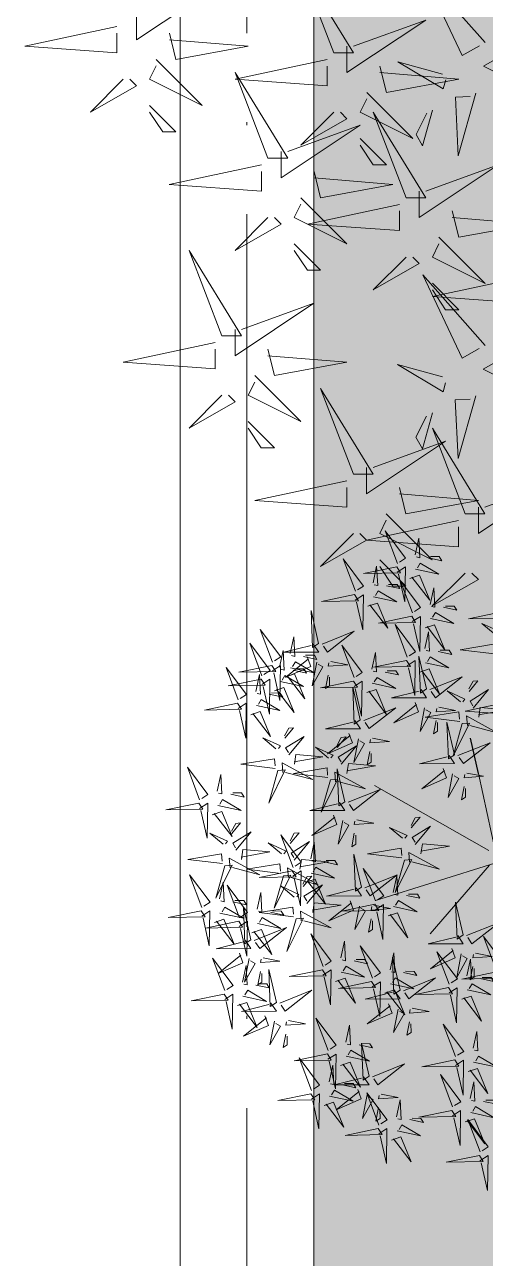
# Model space of a CAD drawing. Header units: millimetres. Extents: x 56222 to 120458, y -162468 to -121287.
# Drawn here: x 114711.96 to 114727.46, y -158162.15 to -158120.6 of the extents above; entities that cross this region are included whole.
import ezdxf

# ---------------------------------------------------------------- set-up
doc = ezdxf.new("R2010")
doc.units = ezdxf.units.MM
doc.header["$MEASUREMENT"] = 0
doc.linetypes.add('ACAD_ISO04W100', pattern=[30, 24, -3, 0, -3])
doc.layers.add('GARDEN', color=7, linetype='Continuous')
for name, color, linetype, lineweight in [('GROUND FLOOR', 7, 'Continuous', 9), ('L-shrub', 63, 'Continuous', 5), ('X_GARDEN ( HATCH )', 251, 'Continuous', 9)]:
    doc.layers.add(name, color=color, linetype=linetype, lineweight=lineweight)

# ---------------------------------------------------------------- blocks, each defined once
blk = doc.blocks.new('bamboo')
at = {"color": 32}
blk.add_line((390, 162.3), (546.4, 218.1), dxfattribs=at)
at = {"layer": 'L-shrub', "color": 32}
for p, q in [((43.5, 73), (278.2, 631.2)), ((-12.4, 39.5), (-247.1, 564.2)), ((-23.6, 61.9), (-370, 296.3)), ((32.3, 39.5), (390, 162.3))]:
    blk.add_line(p, q, dxfattribs=at)
at = {"layer": 'L-shrub'}
for points in [[(103.7, 1424.7), (54.4, 1572.3), (77.9, 1403.4), (103.7, 1424.7)], [(-387.8, 1356.5), (-437.1, 1504.1), (-413.6, 1335.2), (-387.8, 1356.5)], [(119.4, 1423.2), (261.4, 1496.7), (147.9, 1388.7), (126.6, 1414.5)], [(-372, 1355), (-230.1, 1428.5), (-343.6, 1320.5), (-364.9, 1346.4)], [(-160.7, 1284.9), (-160, 1444.8), (-116.9, 1294.1), (-149.7, 1287.2)], [(581.6, 1302), (532.2, 1449.6), (555.7, 1280.7), (581.6, 1302)], [(79.4, 1419.1), (107.8, 1384.6), (-52.4, 1368.4), (70.8, 1412)], [(597.3, 1300.4), (739.2, 1374), (625.7, 1265.9), (604.4, 1291.8)], [(-412.1, 1350.9), (-383.7, 1316.4), (-543.9, 1300.2), (-420.7, 1343.8)], [(-415.1, 1179.2), (-464.4, 1326.8), (-440.9, 1157.9), (-415.1, 1179.2)], [(-70.9, 1292.4), (-27.7, 1358.5), (-55.4, 1272.9), (-68.6, 1281.5)], [(57.7, 1357.7), (77.5, 1316.1), (-31.5, 1255.3), (64.8, 1349.1)], [(103.3, 1337.4), (92.8, 1227.4), (133.3, 1318.7), (110.4, 1328.8)], [(167.7, 1347.1), (246.3, 1339.5), (157.6, 1324.2), (159.1, 1340)], [(704.4, 1206.5), (655.1, 1354.1), (678.6, 1185.2), (704.4, 1206.5)], [(772.7, 1165.6), (723.3, 1313.2), (746.9, 1144.3), (772.7, 1165.6)], [(-740.7, 1205), (-598.8, 1278.5), (-712.2, 1170.5), (-733.6, 1196.4)], [(-500.1, 1137.3), (-534, 1108.2), (-553.5, 1268), (-507.4, 1145.8)], [(-433.8, 1289.5), (-414, 1248), (-523, 1187.1), (-426.7, 1280.9)], [(-399.4, 1177.7), (-257.4, 1251.3), (-370.9, 1143.2), (-392.2, 1169.1)], [(-388.2, 1269.3), (-398.7, 1159.2), (-358.2, 1250.5), (-381.1, 1260.6)], [(-323.8, 1278.9), (-245.2, 1271.3), (-333.9, 1256.1), (-332.4, 1271.8)], [(-169.3, 1271.7), (-323, 1296.4), (-162.4, 1238.9), (-169.3, 1271.7)], [(-175.7, 1247.6), (-131.9, 1256.8), (-191.9, 1107.3), (-173.4, 1236.6)], [(-18, 1257.9), (35, 1223.4), (30.4, 1245.3), (-7, 1260.2)], [(161.7, 1284.2), (155.7, 1221.3), (172.9, 1235.5), (168.8, 1275.6)], [(303.5, 1094), (304.2, 1253.9), (347.3, 1103.2), (314.4, 1096.3)], [(557.2, 1296.4), (585.7, 1261.9), (425.4, 1245.7), (548.6, 1289.3)], [(720.2, 1205), (862.1, 1278.5), (748.6, 1170.5), (727.3, 1196.4)], [(-561.9, 1157.8), (-603.1, 1137.1), (-666.2, 1244.8), (-570.4, 1150.5)], [(-329.8, 1216), (-335.8, 1153.1), (-318.6, 1167.3), (-322.7, 1207.4)], [(-131.4, 1199.8), (-85.3, 1198.1), (-81.9, 1073.4), (-120.4, 1202.1)], [(-92.2, 1230.9), (0.4, 1170.5), (-61.7, 1248.7), (-81.3, 1233.2)], [(535.5, 1235), (555.3, 1193.4), (446.4, 1132.5), (542.6, 1226.4)], [(680.1, 1200.9), (708.6, 1166.4), (548.3, 1150.2), (671.5, 1193.8)], [(581.2, 1214.7), (570.7, 1104.6), (611.1, 1195.9), (588.3, 1206.1)], [(645.6, 1224.3), (724.2, 1216.7), (635.4, 1201.5), (637, 1217.2)], [(788.4, 1164.1), (930.3, 1237.6), (816.9, 1129.6), (795.5, 1155.5)], [(-802.5, 1139.6), (-782.6, 1098), (-891.6, 1037.1), (-795.3, 1130.9)], [(-439.4, 1173.7), (-411, 1139.2), (-571.2, 1122.9), (-448, 1166.6)], [(-494, 1113.1), (-347.5, 1165.5), (-515.9, 1138.5), (-494, 1113.1)], [(-174.3, 1012.2), (-173.7, 1172.1), (-130.6, 1021.4), (-163.4, 1014.5)], [(393.3, 1101.5), (436.5, 1167.6), (408.8, 1082), (395.6, 1090.6)], [(658.4, 1139.6), (678.2, 1098), (569.2, 1037.1), (665.5, 1130.9)], [(748.4, 1160), (776.8, 1125.5), (616.6, 1109.3), (739.8, 1152.9)], [(639.6, 1161.5), (633.5, 1098.6), (650.8, 1112.8), (646.7, 1152.8)], [(-773.2, 987.3), (-807.1, 958.2), (-826.6, 1118), (-780.4, 995.8)], [(-756.8, 1119.3), (-767.3, 1009.2), (-726.8, 1100.5), (-749.7, 1110.6)], [(-692.4, 1128.9), (-613.8, 1121.3), (-702.5, 1106.1), (-701, 1121.8)], [(-581.3, 1111.7), (-691.5, 1120), (-599.4, 1081.4), (-589.8, 1104.4)], [(-461.1, 1112.3), (-441.3, 1070.7), (-550.3, 1009.8), (-454, 1103.7)], [(-495.2, 1097.3), (-418.8, 957), (-529.1, 1068.2), (-503.7, 1090.1)], [(-415.5, 1092), (-426, 981.9), (-385.5, 1073.2), (-408.4, 1083.4)], [(-365.5, 930.4), (-364.8, 1090.2), (-321.7, 939.6), (-354.5, 932.7)], [(-351.1, 1101.6), (-272.5, 1094), (-361.2, 1078.8), (-359.7, 1094.5)], [(-155.7, 961.1), (-205, 1108.7), (-181.5, 939.8), (-155.7, 961.1)], [(-84.5, 1019.7), (-41.3, 1085.8), (-69, 1000.1), (-82.2, 1008.8)], [(294.9, 1080.8), (141.2, 1105.5), (301.8, 1048), (294.9, 1080.8)], [(726.6, 1098.6), (746.5, 1057), (637.5, 996.2), (733.8, 1090)], [(704, 1119.3), (693.5, 1009.2), (734, 1100.5), (711.2, 1110.6)], [(830.7, 1007.8), (789.5, 987.1), (726.4, 1094.8), (822.2, 1000.5)], [(768.4, 1128.9), (847.1, 1121.3), (758.3, 1106.1), (759.8, 1121.8)], [(836.7, 1088), (915.3, 1080.4), (826.6, 1065.2), (828.1, 1080.9)], [(892.5, 987.3), (858.6, 958.2), (839.1, 1118), (885.2, 995.8)], [(-698.4, 1066), (-704.4, 1003.1), (-687.2, 1017.3), (-691.3, 1057.4)], [(-633.3, 1052.3), (-696.3, 1057), (-681.8, 1040.1), (-641.8, 1045)], [(-570.3, 1047.5), (-576.3, 968.8), (-593.4, 1057.2), (-577.6, 1056)], [(-357.1, 1038.7), (-363.1, 975.8), (-345.9, 990), (-350, 1030.1)], [(-183, 999), (-336.7, 1023.7), (-176.1, 966.2), (-183, 999)], [(-140, 959.5), (2, 1033.1), (-111.5, 925), (-132.8, 950.9)], [(288.5, 1056.7), (332.3, 1065.9), (272.3, 916.4), (290.8, 1045.7)], [(372, 1040), (464.6, 979.6), (402.5, 1057.8), (382.9, 1042.3)], [(446.2, 1067), (499.2, 1032.5), (494.6, 1054.4), (457.2, 1069.3)], [(762.4, 1066), (756.4, 1003.1), (773.6, 1017.3), (769.5, 1057.4)], [(772.3, 1078.4), (761.8, 968.3), (802.3, 1059.6), (779.4, 1069.7)], [(830.7, 1025.1), (824.7, 962.2), (841.9, 976.4), (837.8, 1016.5)], [(-854.3, 961.7), (-964.6, 970), (-872.5, 931.4), (-862.8, 954.4)], [(-275.7, 937.9), (-232.5, 1004), (-260.1, 918.3), (-273.4, 927)], [(-189.3, 974.8), (-145.6, 984), (-205.5, 834.6), (-187, 963.9)], [(-105.9, 958.2), (-13.2, 897.8), (-75.4, 976), (-94.9, 960.5)], [(-31.6, 985.2), (21.3, 950.7), (16.7, 972.5), (-20.7, 987.5)], [(289.9, 848.6), (290.5, 1008.4), (333.6, 857.8), (300.8, 850.9)], [(332.8, 1008.9), (378.9, 1007.2), (382.3, 882.5), (343.8, 1011.2)], [(811.3, 961.7), (701, 970), (793.1, 931.4), (802.8, 954.4)], [(898.5, 963.1), (1045.1, 1015.5), (876.7, 988.5), (898.5, 963.1)], [(1141.3, 824.7), (1092, 972.3), (1115.5, 803.4), (1141.3, 824.7)], [(-768.3, 947.3), (-691.9, 807), (-802.2, 918.2), (-776.8, 940.1)], [(-592.6, 770.2), (-641.9, 917.8), (-618.4, 748.9), (-592.6, 770.2)], [(-374.1, 917.2), (-527.8, 941.9), (-367.2, 884.4), (-374.1, 917.2)], [(-180, 955.5), (-151.6, 921), (-311.8, 904.8), (-188.6, 948.4)], [(-145, 927.1), (-99, 925.4), (-95.6, 800.6), (-134.1, 929.4)], [(182.5, 782.8), (148.6, 753.6), (129.1, 913.5), (175.2, 791.2)], [(379.6, 856.1), (422.9, 922.2), (395.2, 836.5), (381.9, 845.1)], [(745.4, 783.8), (696, 931.4), (719.6, 762.5), (745.4, 783.8)], [(897.3, 947.3), (973.8, 807), (863.4, 918.2), (888.9, 940.1)], [(-843.4, 897.5), (-849.4, 818.8), (-866.4, 907.2), (-850.7, 906)], [(-380.5, 893), (-336.7, 902.2), (-396.6, 752.7), (-378.2, 882.1)], [(-297, 876.4), (-204.4, 816), (-266.5, 894.2), (-286.1, 878.7)], [(-201.7, 894.1), (-181.9, 852.5), (-290.9, 791.6), (-194.6, 885.5)], [(-222.7, 903.4), (-169.8, 868.9), (-174.4, 890.7), (-211.8, 905.7)], [(-156.1, 873.8), (-166.6, 763.7), (-126.1, 855), (-149, 865.2)], [(-91.7, 883.5), (-13.1, 875.8), (-101.8, 860.6), (-100.3, 876.4)], [(120.7, 803.3), (79.5, 782.6), (16.5, 890.3), (112.2, 796)], [(281.2, 835.4), (127.5, 860.1), (288.1, 802.6), (281.2, 835.4)], [(503, 776), (461.8, 755.3), (398.7, 863), (494.5, 768.7)], [(564.8, 755.5), (530.9, 726.4), (511.4, 886.2), (557.5, 764)], [(759.2, 902.3), (696.2, 907), (710.8, 890.1), (750.8, 895)], [(761.1, 782.3), (903, 855.8), (789.6, 747.8), (768.2, 773.7)], [(822.2, 897.5), (816.2, 818.8), (799.2, 907.2), (815, 906)], [(1157.1, 823.2), (1299, 896.7), (1185.5, 788.7), (1164.2, 814.6)], [(-576.8, 768.6), (-434.9, 842.2), (-548.4, 734.1), (-569.7, 760)], [(-336.2, 845.3), (-290.1, 843.6), (-286.7, 718.8), (-325.2, 847.6)], [(-97.7, 820.6), (-103.7, 757.7), (-86.5, 771.9), (-90.6, 811.9)], [(188.6, 758.6), (335.2, 810.9), (166.8, 784), (188.6, 758.6)], [(274.9, 811.2), (318.6, 820.4), (258.7, 670.9), (277.2, 800.3)], [(358.3, 794.5), (451, 734.2), (388.8, 812.4), (369.3, 796.8)], [(432.6, 821.6), (485.5, 787.1), (480.9, 808.9), (443.5, 823.9)], [(1117, 819.1), (1145.4, 784.6), (985.2, 768.4), (1108.4, 812)], [(-959.1, 700.5), (-817.2, 774), (-930.7, 666), (-952, 691.8)], [(-616.9, 764.6), (-588.5, 730.1), (-748.7, 713.9), (-625.5, 757.5)], [(-261.6, 680.5), (-302.7, 659.9), (-365.8, 767.6), (-270, 673.2)], [(-199.8, 660.1), (-233.7, 630.9), (-253.2, 790.8), (-207, 668.5)], [(101.4, 757.2), (-8.9, 765.5), (83.2, 726.9), (92.9, 749.9)], [(187.4, 742.8), (263.8, 602.4), (153.5, 713.7), (178.9, 735.5)], [(319.2, 763.5), (365.2, 761.8), (368.6, 637), (330.1, 765.8)], [(570.9, 731.3), (717.4, 783.7), (549, 756.7), (570.9, 731.3)], [(721.1, 778.2), (749.5, 743.7), (589.3, 727.5), (712.5, 771.1)], [(1095.3, 757.7), (1115.1, 716.2), (1006.1, 655.3), (1102.4, 749.1)], [(1205.3, 747.1), (1283.9, 739.5), (1195.2, 724.3), (1196.7, 740)], [(1291.5, 647.4), (1242.1, 795), (1265.7, 626.1), (1291.5, 647.4)], [(-638.6, 703.2), (-618.8, 661.6), (-727.8, 600.7), (-631.5, 694.6)], [(-593, 682.9), (-603.5, 572.8), (-563, 664.1), (-585.9, 674.3)], [(-528.6, 692.6), (-450, 684.9), (-538.7, 669.7), (-537.2, 685.5)], [(-264.9, 565.6), (-314.3, 713.2), (-290.7, 544.3), (-264.9, 565.6)], [(-193.7, 635.8), (-47.1, 688.2), (-215.5, 661.2), (-193.7, 635.8)], [(49.3, 697.7), (-13.7, 702.5), (0.8, 685.5), (40.8, 690.4)], [(112.3, 693), (106.3, 614.2), (89.3, 702.6), (105, 701.5)], [(483.6, 729.9), (373.4, 738.2), (465.5, 699.6), (475.2, 722.6)], [(569.7, 715.5), (646.1, 575.2), (535.8, 686.4), (561.2, 708.3)], [(699.3, 716.8), (719.2, 675.2), (610.2, 614.4), (706.4, 708.2)], [(745, 696.6), (734.5, 586.5), (774.9, 677.8), (752.1, 687.9)], [(809.4, 706.2), (888, 698.6), (799.3, 683.4), (800.8, 699.1)], [(868.3, 552), (818.9, 699.6), (842.4, 530.7), (868.3, 552)], [(1073.1, 552), (1023.7, 699.6), (1047.2, 530.7), (1073.1, 552)], [(1140.9, 737.5), (1130.4, 627.4), (1170.9, 718.7), (1148, 728.8)], [(1199.3, 684.2), (1193.3, 621.3), (1210.5, 635.5), (1206.4, 675.6)], [(1307.2, 645.9), (1449.1, 719.5), (1335.7, 611.4), (1314.3, 637.3)], [(-534.6, 629.7), (-540.6, 566.8), (-523.4, 581), (-527.5, 621)], [(-280.9, 634.5), (-391.2, 642.7), (-299.1, 604.1), (-289.4, 627.2)], [(-249.2, 564.1), (-107.3, 637.7), (-220.7, 529.6), (-242.1, 555.5)], [(-37.8, 466.8), (-37.2, 626.6), (5.9, 476), (-26.9, 469.1)], [(431.6, 670.5), (368.6, 675.2), (383.1, 658.2), (423.1, 663.2)], [(494.6, 665.7), (488.6, 587), (471.6, 675.4), (487.3, 674.2)], [(803.4, 643.3), (797.4, 580.4), (814.6, 594.6), (810.5, 634.7)], [(1267.2, 641.9), (1295.6, 607.4), (1135.4, 591.1), (1258.6, 634.8)], [(-910.8, 624.4), (-832.2, 616.8), (-921, 601.5), (-919.5, 617.3)], [(-333, 575), (-396, 579.7), (-381.4, 562.8), (-341.5, 567.7)], [(-270, 570.3), (-276, 491.5), (-293, 579.9), (-277.2, 578.7)], [(-194.9, 620.1), (-118.4, 479.7), (-228.8, 591), (-203.4, 612.8)], [(680.5, 489.6), (639.3, 469), (576.2, 576.7), (672, 482.3)], [(742.3, 469.2), (708.4, 440), (688.9, 599.9), (735, 477.6)], [(884, 550.5), (1025.9, 624), (912.4, 516), (891.1, 541.8)], [(1088.8, 550.5), (1230.7, 624), (1117.2, 516), (1095.9, 541.8)], [(1245.4, 580.5), (1265.3, 538.9), (1156.3, 478), (1252.6, 571.9)], [(1355.5, 569.8), (1434.1, 562.2), (1345.4, 547), (1346.9, 562.7)], [(-712.1, 448.7), (-753.3, 428.1), (-816.4, 535.7), (-720.6, 441.4)], [(-289.2, 560), (-260.8, 525.6), (-421, 509.3), (-297.8, 552.9)], [(52, 474.3), (95.2, 540.4), (67.5, 454.7), (54.3, 463.3)], [(843.9, 546.4), (872.4, 511.9), (712.1, 495.7), (835.3, 539.3)], [(1048.7, 546.4), (1077.2, 511.9), (916.9, 495.7), (1040.1, 539.3)], [(1291.1, 560.2), (1280.6, 450.1), (1321.1, 541.4), (1298.2, 551.6)], [(-200.9, 488), (-122.3, 480.4), (-211, 465.2), (-209.5, 480.9)], [(-46.5, 453.6), (-200.1, 478.3), (-39.6, 420.8), (-46.5, 453.6)], [(748.4, 444.9), (894.9, 497.3), (726.5, 470.3), (748.4, 444.9)], [(822.2, 485), (842, 443.4), (733.1, 382.6), (829.3, 476.4)], [(867.9, 464.7), (857.4, 354.7), (897.8, 446), (875, 456.1)], [(932.3, 474.4), (1010.9, 466.8), (922.2, 451.6), (923.7, 467.3)], [(1027, 485), (1046.8, 443.4), (937.9, 382.6), (1034.1, 476.4)], [(1072.7, 464.7), (1062.1, 354.7), (1102.6, 446), (1079.8, 456.1)], [(1137.1, 474.4), (1215.7, 466.8), (1126.9, 451.6), (1128.4, 467.3)], [(1349.5, 506.9), (1343.5, 444), (1360.7, 458.2), (1356.6, 498.3)], [(-731.5, 402.7), (-841.7, 410.9), (-749.6, 372.3), (-739.9, 395.4)], [(-206.9, 425.1), (-212.9, 362.2), (-195.7, 376.4), (-199.8, 416.5)], [(-52.8, 429.4), (-9, 438.6), (-69, 289.1), (-50.5, 418.5)], [(30.7, 412.7), (123.3, 352.4), (61.2, 430.6), (41.6, 415)], [(104.9, 439.8), (157.9, 405.3), (153.3, 427.1), (115.9, 442.1)], [(393.8, 326), (352.6, 305.3), (289.5, 413), (385.3, 318.7)], [(455.6, 305.5), (421.7, 276.4), (402.2, 436.3), (448.3, 314)], [(661.1, 443.6), (550.9, 451.8), (643, 413.2), (652.6, 436.3)], [(617.5, 275.9), (618.2, 435.7), (661.3, 285.1), (628.5, 278.2)], [(747.2, 429.2), (823.6, 288.8), (713.3, 400), (738.7, 421.9)], [(926.3, 411.5), (920.3, 348.6), (937.5, 362.8), (933.4, 402.9)], [(1131.1, 411.5), (1125, 348.6), (1142.3, 362.8), (1138.2, 402.9)], [(-783.5, 343.2), (-846.5, 347.9), (-832, 331), (-792, 335.9)], [(-720.5, 338.5), (-726.5, 259.7), (-743.5, 348.1), (-727.8, 346.9)], [(-8.5, 381.7), (37.5, 380), (40.9, 255.2), (2.4, 384)], [(609.1, 384.1), (546.1, 388.8), (560.6, 371.9), (600.6, 376.8)], [(672.1, 379.4), (666.1, 300.6), (649, 389), (664.8, 387.8)], [(707.3, 283.4), (750.5, 349.5), (722.8, 263.8), (709.6, 272.4)], [(-606.2, 183.8), (-655.6, 331.4), (-632, 162.5), (-606.2, 183.8)], [(-363.6, 169.2), (-397.5, 140), (-417, 299.9), (-370.9, 177.6)], [(374.4, 279.9), (264.1, 288.2), (356.3, 249.6), (365.9, 272.6)], [(461.7, 281.3), (608.2, 333.7), (439.8, 306.7), (461.7, 281.3)], [(608.9, 262.7), (455.2, 287.4), (615.8, 229.9), (608.9, 262.7)], [(945.2, 153.2), (945.8, 313), (988.9, 162.4), (956.1, 155.5)], [(1141.3, 142.9), (1092, 290.5), (1115.5, 121.6), (1141.3, 142.9)], [(-590.5, 182.3), (-448.6, 255.9), (-562, 147.8), (-583.4, 173.7)], [(-425.4, 189.6), (-466.6, 169), (-529.7, 276.7), (-433.9, 182.4)], [(460.4, 265.6), (536.9, 125.2), (426.5, 236.4), (452, 258.3)], [(602.5, 238.5), (646.3, 247.7), (586.3, 98.2), (604.8, 227.6)], [(686, 221.8), (778.6, 161.5), (716.5, 239.7), (696.9, 224.1)], [(760.2, 248.9), (813.2, 214.4), (808.6, 236.2), (771.2, 251.2)], [(-630.5, 178.2), (-602.1, 143.7), (-762.3, 127.5), (-639.2, 171.1)], [(-357.5, 145), (-210.9, 197.3), (-379.3, 170.3), (-357.5, 145)], [(322.4, 220.5), (259.3, 225.2), (273.9, 208.3), (313.9, 213.2)], [(385.4, 215.7), (379.4, 137), (362.3, 225.4), (378.1, 224.2)], [(646.8, 190.8), (692.9, 189.1), (696.3, 64.3), (657.8, 193.1)], [(1035, 160.6), (1078.2, 226.8), (1050.5, 141.1), (1037.3, 149.7)], [(-510.6, -20.7), (-560, 126.9), (-536.5, -42), (-510.6, -20.7)], [(-444.7, 143.6), (-555, 151.8), (-462.9, 113.3), (-453.2, 136.3)], [(-606.6, 96.6), (-617.1, -13.5), (-576.7, 77.8), (-599.5, 88)], [(-496.8, 84.1), (-559.8, 88.8), (-545.3, 71.9), (-505.3, 76.8)], [(-542.2, 106.2), (-463.6, 98.6), (-552.3, 83.4), (-550.8, 99.1)], [(-548.2, 43.3), (-554.2, -19.6), (-537, -5.4), (-541.1, 34.7)], [(-494.9, -22.2), (-353, 51.3), (-466.5, -56.7), (-487.8, -30.9)]]:
    blk.add_lwpolyline(points, dxfattribs=at)
at = {"layer": 'L-shrub', "color": 78}
for points in [[(-756.4, 1206.5), (-805.8, 1354.1), (-782.2, 1185.2), (-756.4, 1206.5)], [(-780.7, 1200.9), (-752.3, 1166.4), (-912.5, 1150.2), (-789.3, 1193.8)], [(-835, 1007.8), (-876.2, 987.1), (-939.2, 1094.8), (-843.4, 1000.5)], [(-767.1, 963.1), (-620.5, 1015.5), (-788.9, 988.5), (-767.1, 963.1)], [(-1166, 756.5), (-1215.3, 904.1), (-1191.8, 735.2), (-1166, 756.5)], [(-906.4, 902.3), (-969.4, 907), (-954.8, 890.1), (-914.9, 895)], [(-1150.2, 755), (-1008.3, 828.6), (-1121.8, 720.5), (-1143.1, 746.4)], [(-974.8, 702), (-1024.2, 849.6), (-1000.7, 680.7), (-974.8, 702)], [(-1190.3, 750.9), (-1161.9, 716.5), (-1322.1, 700.2), (-1198.9, 743.8)], [(-1212, 689.6), (-1192.2, 648), (-1301.2, 587.1), (-1204.9, 680.9)], [(-999.2, 696.4), (-970.7, 661.9), (-1131, 645.7), (-1007.8, 689.3)], [(-619.9, 538.4), (-669.2, 686), (-645.7, 517), (-619.9, 538.4)], [(-1121.7, 544.2), (-1162.9, 523.5), (-1225.9, 631.2), (-1130.2, 536.9)], [(-1166.4, 669.3), (-1176.9, 559.2), (-1136.4, 650.5), (-1159.3, 660.7)], [(-1059.9, 523.7), (-1093.8, 494.6), (-1113.3, 654.4), (-1067.1, 532.2)], [(-1102, 678.9), (-1023.4, 671.3), (-1112.1, 656.1), (-1110.6, 671.8)], [(-1020.9, 635), (-1001.1, 593.4), (-1110, 532.6), (-1013.8, 626.4)], [(-1288.8, 429.3), (-1338.2, 576.9), (-1314.7, 408), (-1288.8, 429.3)], [(-1108, 616), (-1114, 553.1), (-1096.8, 567.3), (-1100.9, 607.4)], [(-975.2, 614.7), (-985.8, 504.7), (-945.3, 596), (-968.1, 606.1)], [(-604.1, 536.8), (-462.2, 610.4), (-575.7, 502.3), (-597, 528.2)], [(-1053.8, 499.5), (-907.2, 551.9), (-1075.6, 524.9), (-1053.8, 499.5)], [(-916.9, 561.5), (-922.9, 498.6), (-905.6, 512.8), (-909.7, 552.9)], [(-644.2, 532.8), (-615.8, 498.3), (-776, 482), (-652.8, 525.7)], [(-650.3, 428.2), (-684.2, 399.1), (-703.7, 559), (-657.6, 436.7)], [(-1273.1, 427.7), (-1131.2, 501.3), (-1244.7, 393.3), (-1266, 419.1)], [(-1141, 498.1), (-1251.3, 506.4), (-1159.2, 467.8), (-1149.5, 490.8)], [(-1055, 483.7), (-978.6, 343.4), (-1088.9, 454.6), (-1063.5, 476.4)], [(-665.9, 471.4), (-646.1, 429.8), (-755.1, 368.9), (-658.8, 462.8)], [(-644.2, 404), (-497.6, 456.4), (-666, 429.4), (-644.2, 404)], [(-555.9, 460.7), (-477.3, 453.1), (-566, 437.9), (-564.5, 453.6)], [(-311, 498.7), (-291.1, 457.1), (-400.1, 396.2), (-303.9, 490)], [(-265.3, 478.4), (-275.8, 368.3), (-235.4, 459.6), (-258.2, 469.8)], [(-1313.2, 423.7), (-1284.7, 389.2), (-1445, 373), (-1321.8, 416.6)], [(-1193.1, 438.6), (-1256.1, 443.4), (-1241.5, 426.4), (-1201.6, 431.4)], [(-1130.1, 433.9), (-1136.1, 355.2), (-1153.1, 443.6), (-1137.4, 442.4)], [(-620.3, 451.1), (-630.8, 341), (-590.3, 432.3), (-613.2, 442.5)], [(-1334.9, 362.3), (-1315.1, 320.7), (-1424, 259.8), (-1327.8, 353.7)], [(-1289.2, 342), (-1299.8, 231.9), (-1259.3, 323.3), (-1282.1, 333.4)], [(-1224.9, 351.7), (-1146.2, 344), (-1235, 328.8), (-1233.5, 344.6)], [(-645.4, 388.3), (-569, 247.9), (-679.3, 359.1), (-653.9, 381)], [(-561.9, 397.8), (-567.9, 334.9), (-550.7, 349.1), (-554.8, 389.2)], [(-1230.9, 288.8), (-1236.9, 225.9), (-1219.6, 240.1), (-1223.8, 280.1)], [(-1166, 102), (-1215.3, 249.6), (-1191.8, 80.7), (-1166, 102)], [(-933.9, 115.6), (-983.2, 263.3), (-959.7, 94.3), (-933.9, 115.6)], [(-1150.2, 100.5), (-1008.3, 174), (-1121.8, 66), (-1143.1, 91.9)], [(-918.2, 114.1), (-776.2, 187.7), (-889.7, 79.6), (-911, 105.5)], [(-652.3, 116.9), (-632.5, 75.3), (-741.4, 14.4), (-645.2, 108.2)], [(-358.7, 129.2), (-282.3, -11.2), (-392.6, 100.1), (-367.2, 121.9)], [(-1357.1, -48), (-1406.5, 99.6), (-1382.9, -69.3), (-1357.1, -48)], [(-1190.3, 96.4), (-1161.9, 61.9), (-1322.1, 45.7), (-1198.9, 89.3)], [(-958.2, 110.1), (-929.8, 75.6), (-1090, 59.3), (-966.8, 103)], [(-433.8, 79.4), (-439.8, 0.6), (-456.8, 89), (-441.1, 87.9)], [(-1341.4, -49.5), (-1199.5, 24), (-1312.9, -84), (-1334.3, -58.1)], [(-1212, 35.1), (-1192.2, -6.5), (-1301.2, -67.4), (-1204.9, 26.4)], [(-1166.4, 14.8), (-1176.9, -95.3), (-1136.4, -4), (-1159.3, 6.1)], [(-1102, 24.4), (-1023.4, 16.8), (-1112.1, 1.6), (-1110.6, 17.3)], [(-979.9, 48.7), (-960.1, 7.1), (-1069.1, -53.8), (-972.8, 40.1)], [(-934.3, 28.4), (-944.8, -81.7), (-904.3, 9.6), (-927.2, 19.8)], [(-869.9, 38), (-791.3, 30.4), (-880, 15.2), (-878.5, 30.9)], [(-1381.4, -53.6), (-1353, -88.1), (-1513.2, -104.3), (-1390.1, -60.7)], [(-1108, -38.5), (-1114, -101.4), (-1096.8, -87.2), (-1100.9, -47.1)]]:
    blk.add_lwpolyline(points, dxfattribs=at)
blk = doc.blocks.new('autumn shrub')
at = {"layer": 'L-shrub', "color": 40}
for points in [[(5.77, 222.89), (11.54, 249.79), (13.47, 222.89), (7.7, 222.89)], [(98.12, 194.07), (103.89, 220.97), (105.81, 194.07), (100.04, 194.07)], [(15.39, 211.36), (28.86, 197.91), (21.16, 213.28), (17.31, 211.36)], [(46.17, 180.62), (51.94, 207.52), (53.87, 180.62), (48.1, 180.62)], [(96.19, 192.15), (71.18, 201.75), (96.19, 186.38), (96.19, 192.15)], [(113.51, 192.15), (123.13, 201.75), (115.43, 188.3), (113.51, 190.23)], [(15.39, 161.4), (21.16, 188.3), (23.09, 161.4), (17.31, 161.4)], [(94.27, 188.3), (101.96, 188.3), (86.57, 165.25), (94.27, 186.38)], [(107.74, 182.54), (121.2, 169.09), (113.51, 184.46), (109.66, 182.54)], [(121.2, 184.46), (128.9, 176.78), (128.9, 180.62), (123.13, 184.46)], [(138.52, 155.64), (144.29, 182.54), (146.21, 155.64), (140.44, 155.64)], [(100.04, 178.7), (107.74, 176.78), (103.89, 155.64), (101.96, 178.7)], [(42.32, 174.85), (50.02, 174.85), (34.63, 151.8), (42.32, 172.93)], [(57.72, 140.27), (63.49, 167.17), (65.41, 140.27), (59.64, 140.27)], [(136.59, 153.72), (111.58, 163.33), (136.59, 147.95), (136.59, 153.72)], [(55.79, 138.35), (30.78, 147.95), (55.79, 132.58), (55.79, 138.35)], [(161.6, 146.03), (169.3, 138.35), (169.3, 142.19), (163.53, 146.03)], [(30.15, 130.65), (40.62, 133.58), (37.28, 135.46), (31.09, 132.32)], [(98.93, 115.26), (78.34, 133.5), (102.71, 121.96), (99.88, 116.94)], [(118.64, 130.65), (129.12, 133.58), (125.77, 135.46), (119.59, 132.32)], [(200.08, 94.15), (205.85, 121.05), (207.78, 94.15), (202, 94.15)], [(102.06, 109.08), (105.85, 115.78), (118.37, 91.05), (103.74, 108.13)], [(146.21, 117.21), (153.91, 117.21), (138.52, 94.15), (146.21, 115.29)]]:
    blk.add_lwpolyline(points, dxfattribs=at)
at = {"layer": 'L-shrub', "color": 22}
for points in [[(21.16, 220.97), (30.78, 230.58), (23.09, 217.13), (21.16, 219.05)], [(1.92, 217.13), (9.62, 217.13), (-5.77, 194.07), (1.92, 215.21)], [(28.86, 213.28), (36.55, 205.6), (36.55, 209.44), (30.78, 213.28)], [(7.7, 207.52), (15.39, 205.6), (11.54, 184.46), (9.62, 207.52)], [(44.25, 178.7), (19.24, 188.3), (44.25, 172.93), (44.25, 178.7)], [(61.56, 178.7), (71.18, 188.3), (63.49, 174.85), (61.56, 176.78)], [(55.79, 169.09), (69.26, 155.64), (61.56, 171.01), (57.72, 169.09)], [(69.26, 171.01), (76.95, 163.33), (76.95, 167.17), (71.18, 171.01)], [(13.47, 159.48), (-11.54, 169.09), (13.47, 153.72), (13.47, 159.48)], [(30.78, 159.48), (40.4, 169.09), (32.71, 155.64), (30.78, 157.56)], [(48.1, 165.25), (55.79, 163.33), (51.94, 142.19), (50.02, 165.25)], [(153.91, 153.72), (163.53, 163.33), (155.83, 149.87), (153.91, 151.8)], [(11.54, 155.64), (19.24, 155.64), (3.85, 132.58), (11.54, 153.72)], [(25.01, 149.87), (38.48, 136.42), (30.78, 151.8), (26.93, 149.87)], [(38.48, 151.8), (46.17, 144.11), (46.17, 147.95), (40.4, 151.8)], [(73.11, 138.35), (82.73, 147.95), (75.03, 134.5), (73.11, 136.42)], [(134.67, 149.87), (142.36, 149.87), (126.97, 126.82), (134.67, 147.95)], [(150.06, 122.97), (155.83, 149.87), (157.76, 122.97), (151.98, 122.97)], [(148.14, 144.11), (161.6, 130.66), (153.91, 146.03), (150.06, 144.11)], [(19.67, 127.72), (16.03, 140.82), (23.96, 127.51), (21.35, 126.78)], [(108.17, 127.72), (104.53, 140.82), (112.46, 127.51), (109.84, 126.78)], [(140.44, 140.27), (148.14, 138.35), (144.29, 117.21), (142.36, 140.27)], [(10.44, 115.26), (-10.16, 133.5), (14.22, 121.96), (11.38, 116.94)], [(53.87, 134.5), (61.56, 134.5), (46.17, 111.45), (53.87, 132.58)], [(67.33, 128.74), (80.8, 115.29), (73.11, 130.66), (69.26, 128.74)], [(78.88, 103.76), (84.65, 130.66), (86.57, 103.76), (80.8, 103.76)], [(80.8, 130.66), (88.5, 122.97), (88.5, 126.82), (82.73, 130.66)], [(148.14, 121.05), (123.13, 130.66), (148.14, 115.29), (148.14, 121.05)], [(165.45, 121.05), (175.07, 130.66), (167.38, 117.21), (165.45, 119.13)], [(25.2, 117.98), (43.54, 123.1), (26.37, 123.95), (26.15, 119.65)], [(59.64, 124.9), (67.33, 122.97), (63.49, 101.84), (61.56, 124.9)], [(113.7, 117.98), (132.03, 123.1), (114.86, 123.95), (114.65, 119.65)], [(13.57, 109.08), (17.35, 115.78), (29.87, 91.05), (15.24, 108.13)]]:
    blk.add_lwpolyline(points, dxfattribs=at)
at = {"layer": 'L-shrub', "color": 16}
blk.add_lwpolyline([(17.31, 146.03), (25.01, 144.11), (21.16, 122.97), (19.24, 146.03)], dxfattribs=at)

msp = doc.modelspace()

# ---------------------------------------------------------------- hatches: boundary and pattern name
at = {"layer": 'X_GARDEN ( HATCH )'}
h = msp.add_hatch(dxfattribs=at)
h.set_pattern_fill('GRASS', color=104, scale=5, style=0)
h.set_pattern_definition([(90, (13594.9812, 893.4752), (-3.535533905, 3.535533905), [0.9375, -6.13356781]), (45, (13594.981, 893.475), (-3.5355339, 3.5355339), [0.9375, -4.0625]), (135, (13594.981, 893.475), (-3.5355339, -3.5355339), [0.9375, -4.0625])])
h.paths.add_polyline_path([(114804.93568, -158099.13434), (114721.68568, -158099.13434), (114721.68568, -158557.13434), (114804.93568, -158557.13434)])

# ---------------------------------------------------------------- linework, layer by layer
at = {"layer": 'GROUND FLOOR'}
for p, q in [((114717.18568, -158094.63434), (114717.18568, -158561.63434)), ((114717.18568, -158094.63434), (114717.18568, -158561.63434)), ((114721.68568, -158099.13434), (114721.68568, -158557.13434))]:
    msp.add_line(p, q, dxfattribs=at)
at = {"layer": 'GROUND FLOOR', "color": 1, "linetype": 'ACAD_ISO04W100'}
msp.add_line((114719.43568, -158096.88434), (114719.43568, -158559.38434), dxfattribs=at)
at = {"layer": 'X_GARDEN ( HATCH )'}
msp.add_lwpolyline([(114804.93568, -158099.13434), (114721.68568, -158099.13434), (114721.68568, -158557.13434), (114804.93568, -158557.13434)], close=True, dxfattribs=at)

# ---------------------------------------------------------------- block references
at = {"layer": 'GARDEN'}
for name, p, xscale, yscale, zscale, rotation in [('autumn shrub', (114740.74341, -158120.0022), -0.1152452341248983, 0.1152452341048047, 0.1152452341176253, 89.98217204973258), ('bamboo', (114728.0768, -158148.78404), 0.007309962274522634, 0.007309962274522634, 0.007309962274522634, 83.28290129312347)]:
    msp.add_blockref(name, p, dxfattribs=dict(at, xscale=xscale, yscale=yscale, zscale=zscale, rotation=rotation))

doc.saveas('drawing.dxf')
